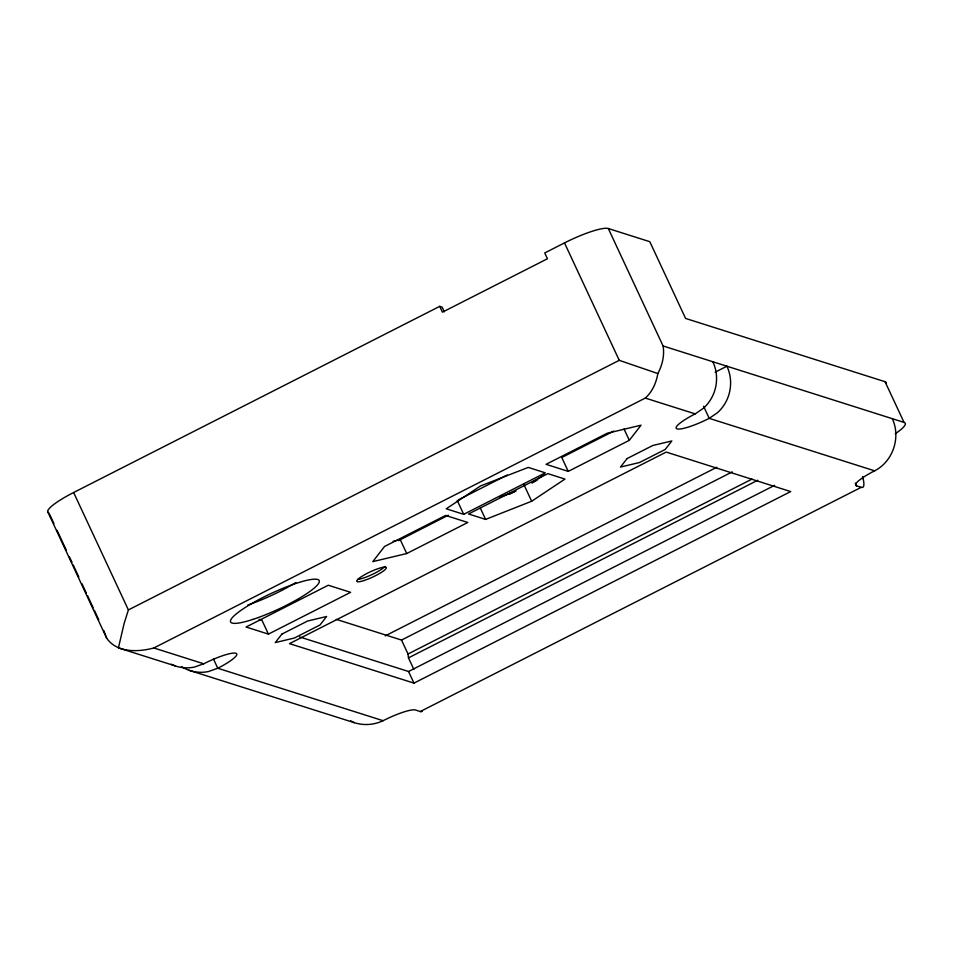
<?xml version="1.0" encoding="UTF-8"?>
<svg xmlns="http://www.w3.org/2000/svg" width="953" height="953" viewBox="0 0 953 953"><rect width="100%" height="100%" fill="white"/><g stroke="black" fill="none" stroke-linecap="round" stroke-linejoin="round"><path stroke-width="1.43" d="M48.96 512.964A39.097 6.921 -25 0 1 73.631 492.51L439.726 306.354L442.43 312.167L547.451 258.763L544.747 252.95L564.498 242.908A39.097 6.921 -25 0 1 608.312 228.529L663.074 345.963C664.706 355.505 662.299 365.094 657.856 373.564C656.236 382.796 652.388 391.731 645.3 398.08L153.85 647.969C138.256 652.15 116.778 653.115 106.629 638.081L47.65 511.582M73.631 492.51L128.393 609.932L124.093 623.619L118.41 647.897L174.983 665.825M629.314 440.322L641.047 425.193L607.132 433.281L546.057 464.325L568.238 471.378L629.314 440.322L624.024 428.981M855.282 483.135L856.533 485.827A28.673 5.075 -25 0 1 874.628 470.83C893.056 461.431 901.038 437.344 892.306 418.677M715.155 372.182L726.913 366.214A39.383 38.06 -72.4 0 1 728.473 395.96A38.68 37.381 -72.4 0 1 717.466 412.709L709.223 418.343A28.673 5.063 -25 0 1 677.083 428.886A28.673 5.063 -25 0 1 695.19 413.888L703.421 408.253A38.668 37.37 -72.4 0 0 714.44 391.504A39.383 38.06 -72.4 0 0 712.868 361.759M543.949 474.856L531.845 482.921L537.147 480.217M531.655 501.242L564.95 479.073L547.868 473.641L468.531 513.977L485.613 519.409L531.655 501.242L523.805 484.398M181.439 666.564A39.383 38.06 -72.4 0 0 189.028 670.269L354.337 722.696C363.939 725.745 374.338 724.947 383.392 720.551A28.673 5.075 -25 0 1 415.52 710.009L420.273 711.546A38.608 7.231 63 0 0 422.262 711.152M128.393 609.932L619.247 360.329L657.856 373.564M458.536 499.777L507.246 475.011M398.521 540.637L448.327 515.192M613.756 431.09L561.77 457.511L568.238 471.378M463.694 514.334L545.319 472.843L528.248 467.411L480.491 485.959L446.254 508.795L463.694 514.334L457.226 500.444M509.355 494.345L515.966 490.986L499.598 497.442M406.728 553.538L467.804 522.482L445.611 515.442L384.536 546.486L372.802 561.627L406.728 553.538L400.236 539.636L393.172 541.316M268.424 634.114L350.621 592.325L328.273 585.237L246.088 627.026L268.424 634.114L261.92 620.165L259.133 619.283M385.238 635.865L716.787 467.28M336.278 619.355L401.523 640.059L732.273 471.878M413.876 669.447L408.468 657.868L408.027 654.008L752 479.097M408.468 657.868L757.73 480.264M299.635 636.938L408.551 671.496L774.646 485.339M413.971 683.122L790.68 491.569L666.207 452.079L289.498 643.632L413.971 683.122L408.551 671.496M420.273 711.546L861.238 487.317A38.608 7.183 63 0 0 863.263 479.252M189.028 670.281A38.62 37.322 -72.4 0 0 208.445 671.543L217.772 668.244A28.673 5.075 -25 0 0 235.867 653.246A28.673 5.075 -25 0 0 203.728 663.788L194.4 667.088A38.608 37.31 -72.4 0 1 171.087 664.193M608.312 228.529L649.803 241.693L685.588 318.433L885.063 381.712A39.097 6.921 -25 0 1 886.373 383.094M663.074 345.963L904.04 422.405A39.097 6.921 -25 0 1 895.212 433.746M439.726 306.354L442.121 307.116L444.289 311.762M874.628 470.83L709.223 418.343L703.588 406.276M645.3 398.08L695.178 413.888M856.533 485.827L861.238 487.317M153.85 647.969L203.728 663.788M383.106 720.706L217.772 668.244L213.401 658.857M350.573 720.778L354.337 722.696M885.063 381.712L904.04 422.405M564.498 242.908L619.247 360.329M480.312 508.044L485.613 519.409M401.523 640.059L408.027 654.008M49.58 514.298L53.94 523.638M57.049 530.309L66.388 550.322M69.498 556.993L71.987 562.33M73.226 564.998L78.825 577.006M81.934 583.677L86.294 593.028M87.545 595.696L93.144 607.704M94.383 610.373L98.743 619.712M103.722 630.386L106.629 638.081M862.525 476.56L863.263 479.252M384.786 566.475A16.296 2.883 -25 0 1 372.528 574.325A16.296 2.883 -25 0 1 357.685 579.46M295.847 582.521A48.877 8.648 -25 0 1 247.875 605M281.885 634.102L275.262 642.596L294.322 638.045L320.005 624.989L326.629 616.484L307.569 621.034L281.885 634.102M627.086 458.572L620.463 467.065L639.523 462.515L665.206 449.459L671.829 440.953L652.769 445.504L627.086 458.572M364.249 580.46A16.296 2.883 -25 0 0 386.334 567.762A16.296 2.883 -25 0 0 363.975 575.1A16.296 2.883 -25 0 0 364.249 580.46M253.093 619.343A48.877 8.648 -25 0 0 319.35 581.223A48.877 8.648 -25 0 0 252.271 603.237A48.877 8.648 -25 0 0 253.093 619.343"/></g></svg>
